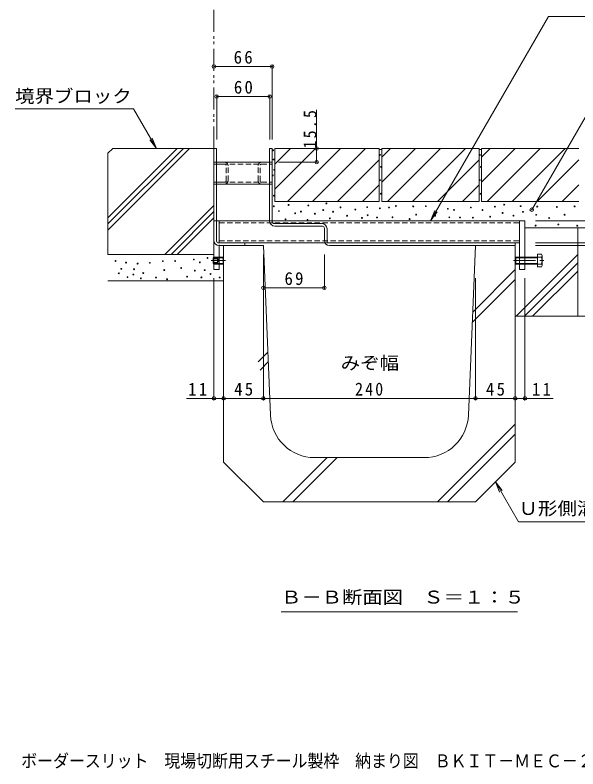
# Model space of a CAD drawing. Units: millimetres at full size, sheet at 1:5. Extents: x -1762 to 1950, y -1351 to 1333.
# Drawn here: x 368 to 1005, y -1351 to -498 of the extents above; entities that cross this region are included whole.
import ezdxf
from ezdxf.enums import TextEntityAlignment as Align

# ---------------------------------------------------------------- set-up
doc = ezdxf.new("R2010")
doc.units = ezdxf.units.MM
doc.header["$LTSCALE"] = 5
doc.header["$PDMODE"] = 32
doc.header["$PDSIZE"] = 4
for name, pattern in [('CHAIN1', [8, 5, -1, 1, -1]), ('DASHED1', [1.8, 1.2, -0.6]), ('DOUBLE_CHAIN1', [8.8, 5, -1, 0.6, -0.6, 0.6, -1])]:
    doc.linetypes.add(name, pattern=pattern)
for name, color, linetype, lineweight in [('E-1_躯体', 7, 'Continuous', 18), ('E-3_寸法', 4, 'Continuous', 18), ('E-4_文字', 7, 'Continuous', 18), ('E-5_建具', 7, 'Continuous', 18), ('E-8_ハッチ', 7, 'DASHED1', 18), ('E-9_記号', 2, 'Continuous', 18), ('E-A_インテリア', 7, 'Continuous', 18), ('E-B_衛生陶器', 134, 'Continuous', 9), ('E-C_鉄骨', 5, 'DASHED1', 9), ('E-E_見え係り', 7, 'Continuous', 18), ('E-F_断熱材', 6, 'Continuous', 9)]:
    doc.layers.add(name, color=color, linetype=linetype, lineweight=lineweight)
doc.layers.add('F-4_F-4ﾚｲﾔ', color=2, linetype='Continuous')
doc.styles.add('ＭＳ ゴシック', font='')
doc.styles.get('ＭＳ ゴシック').set_extended_font_data('MS Gothic')

msp = doc.modelspace()

# ---------------------------------------------------------------- linework, layer by layer
at = {"layer": 'E-1_躯体', "color": 2, "linetype": 'DOUBLE_CHAIN1'}
msp.add_line((593.318, -648.862), (593.318, -406.789), dxfattribs=at)
at = {"layer": 'E-3_寸法'}
for p, q in [((596.318, -753.612), (596.318, -648.862)), ((656.318, -648.862), (659.318, -648.862)), ((656.318, -730.862), (656.318, -648.862)), ((659.318, -731.612), (659.318, -648.862)), ((661.568, -733.862), (715.318, -733.862)), ((716.068, -736.862), (662.318, -736.862)), ((718.318, -739.112), (718.318, -752.862)), ((721.318, -753.612), (721.318, -739.862)), ((598.568, -755.862), (628.318, -755.862)), ((599.318, -758.862), (628.318, -758.862)), ((628.318, -758.862), (628.318, -755.862)), ((723.568, -755.862), (934.317, -755.862)), ((724.318, -758.862), (934.317, -758.862)), ((934.317, -758.862), (934.317, -755.862))]:
    msp.add_line(p, q, dxfattribs=at)
msp.add_lwpolyline([(593.318, -752.862), (593.318, -648.862), (596.318, -648.862)], dxfattribs=at)
for centre, radius, start, end in [((662.318, -730.862), 6, 180, 270), ((661.568, -731.612), 2.25, 180, 270), ((715.318, -739.862), 6, 0, 90), ((716.068, -739.112), 2.25, 0, 90), ((599.318, -752.862), 6, 180, 270), ((598.568, -753.612), 2.25, 180, 270), ((724.318, -752.862), 6, 180, 270), ((723.568, -753.612), 2.25, 180, 270)]:
    msp.add_arc(centre, radius, start, end, dxfattribs=at)
at = {"layer": 'E-4_文字'}
for p, q in [((659.318, -554.548), (659.318, -638.862)), ((593.318, -556.048), (659.318, -556.048)), ((596.518, -588.469), (596.518, -638.862)), ((656.518, -588.469), (656.518, -638.862)), ((596.518, -589.969), (656.518, -589.969)), ((709.519, -648.862), (709.519, -605.112)), ((711.019, -648.862), (666.318, -648.862)), ((709.519, -664.362), (709.519, -648.862)), ((711.019, -664.362), (666.318, -664.362)), ((1188.757, -730.862), (957.317, -730.862)), ((1188.757, -755.862), (957.317, -755.862)), ((1258.045, -758.862), (957.317, -758.862)), ((649.317, -933.294), (649.317, -768.862)), ((718.318, -808.151), (718.318, -768.862)), ((593.318, -933.294), (593.318, -795.662)), ((604.317, -933.294), (604.317, -795.662)), ((889.317, -933.294), (889.317, -795.662)), ((934.317, -933.294), (934.317, -795.662)), ((945.317, -933.294), (945.317, -795.662)), ((649.317, -806.651), (718.318, -806.651)), ((593.318, -931.794), (562.343, -931.794)), ((593.318, -931.794), (604.317, -931.794)), ((604.317, -931.794), (649.317, -931.794)), ((649.317, -931.794), (889.317, -931.794)), ((889.317, -931.794), (934.317, -931.794)), ((934.317, -931.794), (945.317, -931.794)), ((945.317, -931.794), (977.251, -931.794))]:
    msp.add_line(p, q, dxfattribs=at)
for p in [(593.318, -556.048), (659.318, -556.048), (596.518, -589.969), (656.518, -589.969), (709.519, -648.862), (709.519, -664.362), (649.317, -806.651), (718.318, -806.651), (593.318, -931.794), (604.317, -931.794), (649.317, -931.794), (889.317, -931.794), (934.317, -931.794), (945.317, -931.794)]:
    msp.add_point(p, dxfattribs=at)
at = {"layer": 'E-5_建具'}
for p, q in [((972.077, -499.331), (838.517, -730.662)), ((972.077, -499.331), (1218.327, -499.331)), ((1052.065, -546.642), (953.005, -718.219)), ((502.507, -604.167), (368.339, -604.167)), ((528.312, -648.862), (502.507, -604.167)), ((528.312, -648.862), (520.702, -638.945)), ((528.312, -648.862), (523.528, -637.314)), ((838.517, -730.662), (843.301, -719.114)), ((838.517, -730.662), (846.127, -720.745)), ((911.817, -1026.362), (916.601, -1037.911)), ((911.817, -1026.362), (919.427, -1036.279)), ((911.817, -1026.362), (937.948, -1071.622)), ((937.948, -1071.622), (1025.55, -1071.622)), ((669.321, -1173.52), (936.821, -1173.52))]:
    msp.add_line(p, q, dxfattribs=at)
msp.add_point((953.005, -718.219), dxfattribs=at)
at = {"layer": 'E-8_ハッチ', "linetype": 'Continuous'}
for p, q in [((593.318, -730.862), (593.318, -785.862)), ((939.317, -730.862), (939.317, -785.862)), ((939.317, -730.862), (945.317, -730.862)), ((945.317, -730.862), (945.317, -785.862)), ((599.318, -758.862), (599.318, -785.862)), ((593.318, -785.862), (599.318, -785.862)), ((939.317, -785.862), (945.317, -785.862))]:
    msp.add_line(p, q, dxfattribs=at)
at = {"layer": 'E-8_ハッチ'}
for q in [(593.318, -730.862), (599.318, -758.862)]:
    msp.add_line((599.318, -730.862), q, dxfattribs=at)
at = {"layer": 'E-9_記号', "linetype": 'CHAIN1'}
for p, q in [((606.318, -775.862), (590.318, -775.862)), ((932.317, -775.862), (966.616, -775.862))]:
    msp.add_line(p, q, dxfattribs=at)
at = {"layer": 'E-9_記号'}
for p, q in [((592.318, -772.539), (592.994, -771.862)), ((592.318, -772.539), (592.318, -779.186)), ((592.318, -772.539), (593.318, -772.539)), ((592.994, -771.862), (593.318, -771.862)), ((599.318, -771.862), (603.641, -771.862)), ((599.318, -772.539), (604.318, -772.539)), ((603.641, -771.862), (604.318, -772.539)), ((603.641, -771.862), (603.641, -779.862)), ((604.318, -772.539), (604.318, -772.539)), ((604.318, -779.186), (604.318, -772.539)), ((934.317, -772.538), (934.993, -771.862)), ((934.317, -772.538), (934.317, -779.186)), ((934.317, -772.538), (939.317, -772.538)), ((934.993, -771.862), (934.993, -779.862)), ((934.993, -771.862), (939.317, -771.862)), ((945.317, -771.862), (959.317, -771.862)), ((945.317, -772.538), (959.317, -772.538)), ((959.317, -768.673), (964.006, -768.673)), ((959.317, -768.673), (959.317, -783.052)), ((959.317, -771.862), (964.006, -771.862)), ((964.616, -770.268), (964.616, -781.457)), ((592.318, -779.186), (593.318, -779.186)), ((592.318, -779.186), (592.994, -779.862)), ((592.994, -779.862), (593.318, -779.862)), ((599.318, -779.186), (604.318, -779.186)), ((599.318, -779.862), (603.641, -779.862)), ((603.641, -779.862), (604.318, -779.186)), ((934.317, -779.186), (934.993, -779.862)), ((934.317, -779.186), (939.317, -779.186)), ((934.993, -779.862), (939.317, -779.862)), ((945.317, -779.186), (959.317, -779.186)), ((945.317, -779.862), (959.317, -779.862)), ((959.317, -779.862), (964.006, -779.862)), ((959.317, -783.052), (964.006, -783.052))]:
    msp.add_line(p, q, dxfattribs=at)
at = {"layer": 'E-9_記号', "linetype": 'DASHED1'}
for p, q in [((592.318, -773.369), (597.318, -773.369)), ((592.318, -773.869), (597.318, -773.869)), ((592.994, -771.862), (592.994, -779.862)), ((593.318, -771.862), (599.318, -771.862)), ((593.318, -772.539), (599.318, -772.539)), ((597.318, -773.369), (597.318, -778.369)), ((597.318, -773.369), (598.75, -775.85)), ((597.318, -778.369), (598.765, -775.862)), ((939.317, -771.862), (945.317, -771.862)), ((939.317, -772.538), (945.317, -772.538)), ((592.318, -777.869), (597.318, -777.869)), ((592.318, -778.369), (597.318, -778.369)), ((593.318, -779.186), (599.318, -779.186)), ((593.318, -779.862), (599.318, -779.862)), ((939.317, -779.186), (945.317, -779.186)), ((939.317, -779.862), (945.317, -779.862))]:
    msp.add_line(p, q, dxfattribs=at)
at = {"layer": 'E-9_記号'}
for centre, radius, start, end in [((962.226, -770.268), 2.39, 318.1441, 41.8559), ((951.199, -775.862), 13.418, 342.65606, 17.34394), ((962.226, -781.457), 2.39, 318.1441, 41.8559)]:
    msp.add_arc(centre, radius, start, end, dxfattribs=at)
at = {"layer": 'E-A_インテリア'}
for p, q in [((593.318, -664.362), (593.318, -689.362)), ((656.318, -664.362), (596.318, -664.362)), ((659.318, -664.362), (659.318, -689.362)), ((596.318, -689.362), (656.318, -689.362))]:
    msp.add_line(p, q, dxfattribs=at)
at = {"layer": 'E-A_インテリア', "linetype": 'DASHED1'}
for p, q in [((593.318, -664.362), (596.318, -664.362)), ((656.318, -664.362), (659.318, -664.362)), ((593.318, -666.662), (659.318, -666.662)), ((593.318, -687.062), (659.318, -687.062)), ((593.318, -689.362), (596.318, -689.362)), ((656.318, -689.362), (659.318, -689.362))]:
    msp.add_line(p, q, dxfattribs=at)
at = {"layer": 'E-B_衛生陶器'}
for p, q in [((599.318, -730.862), (599.318, -755.862)), ((599.318, -730.862), (656.318, -730.862)), ((659.318, -730.862), (939.317, -730.862)), ((939.317, -730.862), (939.317, -755.862)), ((719.121, -755.862), (599.318, -755.862)), ((939.317, -755.862), (723.568, -755.862))]:
    msp.add_line(p, q, dxfattribs=at)
at = {"layer": 'E-B_衛生陶器', "linetype": 'DASHED1'}
for p, q in [((599.318, -733.162), (939.317, -733.162)), ((656.318, -730.862), (659.318, -730.862)), ((599.318, -753.562), (939.317, -753.562)), ((719.121, -755.862), (723.568, -755.862))]:
    msp.add_line(p, q, dxfattribs=at)
at = {"layer": 'E-C_鉄骨'}
for p, q in [((593.318, -666.662), (593.318, -664.362)), ((593.318, -664.362), (596.318, -664.362)), ((605.318, -664.362), (596.318, -664.362)), ((647.318, -664.362), (656.318, -664.362)), ((659.318, -664.362), (656.318, -664.362)), ((659.318, -666.662), (659.318, -664.362)), ((596.318, -666.662), (593.318, -666.662)), ((605.818, -666.662), (596.318, -666.662)), ((607.018, -685.862), (607.018, -667.862)), ((609.318, -685.362), (609.318, -668.362)), ((643.318, -685.362), (643.318, -668.362)), ((645.618, -685.862), (645.618, -667.862)), ((646.818, -666.662), (656.318, -666.662)), ((656.318, -666.662), (659.318, -666.662)), ((593.318, -687.062), (593.318, -689.362)), ((596.318, -687.062), (593.318, -687.062)), ((593.318, -689.362), (596.318, -689.362)), ((605.818, -687.062), (596.318, -687.062)), ((605.318, -689.362), (596.318, -689.362)), ((646.818, -687.062), (656.318, -687.062)), ((647.318, -689.362), (656.318, -689.362)), ((656.318, -687.062), (659.318, -687.062)), ((659.318, -689.362), (656.318, -689.362)), ((659.318, -687.062), (659.318, -689.362))]:
    msp.add_line(p, q, dxfattribs=at)
for centre, radius, start, end in [((605.318, -668.362), 4, 0, 90), ((647.318, -668.362), 4, 90, 180), ((605.818, -667.862), 1.2, 0, 90), ((646.818, -667.862), 1.2, 90, 180), ((605.318, -685.362), 4, 270, 0), ((605.818, -685.862), 1.2, 270, 0), ((647.318, -685.362), 4, 180, 270), ((646.818, -685.862), 1.2, 180, 270)]:
    msp.add_arc(centre, radius, start, end, dxfattribs=at)
at = {"layer": 'E-E_見え係り', "color": 2}
for p, q in [((478.818, -648.862), (473.318, -654.362)), ((473.318, -741.403), (565.858, -648.862)), ((473.318, -734.332), (558.787, -648.862)), ((473.318, -727.261), (551.716, -648.862)), ((473.318, -654.362), (473.318, -768.862)), ((662.318, -666.602), (680.058, -648.862)), ((662.318, -648.862), (780.318, -648.862)), ((662.318, -648.862), (662.318, -708.862)), ((662.318, -694.887), (708.342, -648.862)), ((676.626, -708.862), (736.626, -648.862)), ((704.91, -708.862), (764.91, -648.862)), ((780.318, -648.862), (780.318, -708.862)), ((780.318, -649.862), (783.318, -649.862)), ((783.318, -658.602), (793.058, -648.862)), ((783.318, -686.887), (821.342, -648.862)), ((783.318, -648.862), (893.318, -648.862)), ((783.318, -648.862), (783.318, -708.862)), ((789.626, -708.862), (849.626, -648.862)), ((817.91, -708.862), (877.91, -648.862)), ((893.318, -648.862), (893.318, -708.862)), ((893.318, -649.862), (896.318, -649.862)), ((896.318, -658.602), (906.058, -648.862)), ((896.318, -686.887), (934.342, -648.862)), ((896.318, -648.862), (1006.318, -648.862)), ((896.318, -648.862), (896.318, -708.862)), ((902.626, -708.862), (962.626, -648.862)), ((930.91, -708.862), (990.91, -648.862)), ((733.195, -708.862), (780.318, -661.739)), ((846.195, -708.862), (893.318, -661.739)), ((959.195, -708.862), (1006.318, -661.739)), ((761.479, -708.862), (780.318, -690.024)), ((874.479, -708.862), (893.318, -690.024)), ((987.479, -708.862), (1006.318, -690.024)), ((537.782, -768.862), (593.318, -713.327)), ((662.318, -708.862), (780.318, -708.862)), ((783.318, -708.862), (893.318, -708.862)), ((896.318, -708.862), (1006.318, -708.862)), ((544.853, -768.862), (593.318, -720.398)), ((551.924, -768.862), (593.318, -727.469)), ((1105.217, -738.862), (945.317, -738.862)), ((1005.217, -738.862), (1005.217, -838.862)), ((473.318, -768.862), (593.318, -768.862)), ((935.361, -838.862), (1005.217, -769.006)), ((944.695, -838.862), (1005.217, -778.34)), ((954.029, -838.862), (1005.217, -787.674)), ((473.301, -798.862), (604.318, -798.862)), ((1105.217, -838.862), (934.317, -838.862))]:
    msp.add_line(p, q, dxfattribs=at)
msp.add_lwpolyline([(478.818, -648.862), (593.318, -648.862), (593.318, -768.862)], dxfattribs=at)
at = {"layer": 'E-E_見え係り'}
for centre in [(660.328, -650.923), (781.296, -656.209), (894.296, -656.209), (660.856, -661.309), (661.454, -673.05), (782.408, -669.797), (895.408, -669.797), (660.045, -679.327), (781.275, -684.734), (894.275, -684.734), (782.269, -700.119), (895.269, -700.119), (661.108, -702.314), (661.108, -714.256), (677.832, -712.77), (700.196, -713.286), (720.668, -711.049), (736.544, -715.572), (766.801, -715.31), (781.208, -716.62), (791.448, -715.751), (799.283, -714), (818.93, -714.393), (833.207, -714.131), (858.09, -717.221), (884.032, -715.751), (911.371, -714.755), (921.932, -712.503), (940.341, -714.127), (959.291, -714.669), (981.399, -715.021), (1001.468, -714.448), (666.994, -719.651), (685.298, -722.2), (691.767, -720.339), (707.662, -722.716), (717.056, -718.619), (728.134, -720.48), (744.01, -725.002), (753.355, -718.103), (767.324, -724.478), (822.204, -723.692), (843.692, -725.043), (864.996, -718.412), (897.294, -718.545), (920.034, -721.794), (932.219, -724.956), (943.048, -720.624), (957.934, -723.96), (990.217, -723.838), (674.46, -729.081), (699.233, -729.77), (724.522, -728.049), (760.821, -727.533), (777.934, -726.967), (795.485, -726.705), (814.739, -728.801), (859.745, -726.8), (871.795, -726.974), (886.465, -727.208), (905.957, -726.125), (972.75, -727.565), (957.387, -736.195), (983.087, -734.867), (1004.519, -736.29), (482.101, -776.271), (535.522, -776.432), (549.479, -776.271), (570.655, -774.506), (586.087, -772.744), (488.518, -785.094), (493.973, -778.036), (502.956, -785.576), (506.967, -779.159), (520.763, -778.357), (556.281, -784.306), (577.393, -777.875), (485.631, -790.228), (502.154, -791.672), (513.384, -789.907), (537.126, -786.538), (562.917, -794.011), (571.778, -787.18), (582.953, -786.623), (589.557, -790.989), (495.577, -794.559), (510.657, -796.003), (527.822, -795.041), (540.335, -796.966), (579.147, -794.794), (599.854, -794.906)]:
    msp.add_circle(centre, 0.5, dxfattribs=at)
at = {"layer": 'E-F_断熱材'}
for p, q in [((604.318, -1003.862), (604.318, -758.862)), ((649.317, -758.862), (604.318, -758.862)), ((657.321, -950.944), (649.317, -758.862)), ((881.314, -950.944), (889.318, -758.862)), ((889.318, -758.862), (934.317, -758.862)), ((934.317, -1003.862), (934.317, -758.862)), ((934.317, -785.909), (886.185, -834.042)), ((934.317, -797.223), (885.693, -845.847)), ((654.35, -879.637), (643.516, -890.471)), ((654.802, -890.498), (645.575, -899.726)), ((934.317, -960.836), (846.291, -1048.862)), ((934.317, -972.149), (857.604, -1048.862)), ((604.318, -1003.862), (649.318, -1048.862)), ((721.364, -998.862), (671.364, -1048.862)), ((732.678, -998.862), (682.678, -1048.862)), ((707.278, -998.862), (831.357, -998.862)), ((889.317, -1048.862), (934.317, -1003.862)), ((889.317, -1048.862), (649.318, -1048.862))]:
    msp.add_line(p, q, dxfattribs=at)
for centre, start, end in [((707.278, -948.862), 182.38593, 270), ((831.357, -948.862), 270, 357.61404)]:
    msp.add_arc(centre, 50, start, end, dxfattribs=at)

# ---------------------------------------------------------------- texts
at = {"layer": 'E-4_文字', "color": 2, "style": 'ＭＳ ゴシック', "width": 1.1}
msp.add_text('みぞ幅', height=14.66, dxfattribs=at).set_placement((736.817, -903.414), align=Align.BOTTOM_LEFT)
at = {"layer": 'E-4_文字', "color": 2, "char_height": 14.66, "attachment_point": 7, "style": 'ＭＳ ゴシック'}
for s, insert in [('\\T1.27;\\W0.95;66', (615.693, -553.048)), ('\\T1.27;\\W0.95;60', (615.893, -586.969)), ('\\T1.27;\\W0.95;69', (673.192, -803.651)), ('\\T1.27;\\W0.95;11', (564.152, -928.794)), ('\\T1.27;\\W0.95;45', (616.192, -928.794)), ('\\T1.27;\\W0.9;240', (753.067, -928.794)), ('\\T1.27;\\W0.95;45', (901.192, -928.794)), ('\\T1.27;\\W0.95;11', (953.209, -928.794))]:
    msp.add_mtext(s, dxfattribs=dict(at, insert=insert))
at = {"layer": 'E-4_文字', "color": 2, "insert": (709.519, -648.862), "char_height": 14.66, "attachment_point": 7, "rotation": 90, "style": 'ＭＳ ゴシック'}
msp.add_mtext('\\T1.28;\\W0.9;15.5', dxfattribs=at)
at = {"layer": 'E-5_建具', "color": 2, "style": 'ＭＳ ゴシック'}
for s, width, p in [('境界ブロック', 1.1, (368.339, -601.342)), ('Ｕ形側溝', 1.1, (938.05, -1068.092)), ('Ｂ－Ｂ断面図\u3000Ｓ＝１：５', 1.15, (669.321, -1168.52))]:
    msp.add_text(s, height=14.66, dxfattribs=dict(at, width=width)).set_placement(p, align=Align.BOTTOM_LEFT)
at = {"layer": 'F-4_F-4ﾚｲﾔ', "style": 'ＭＳ ゴシック', "width": 0.9}
msp.add_text('ボーダースリット\u3000現場切断用スチール製枠\u3000納まり図\u3000ＢＫＩＴ－ＭＥＣ－２４１５\u3000Ｓ＝６０', height=14.66, dxfattribs=at).set_placement((375.25, -1353.94), align=Align.BOTTOM_LEFT)

doc.saveas('drawing.dxf')
